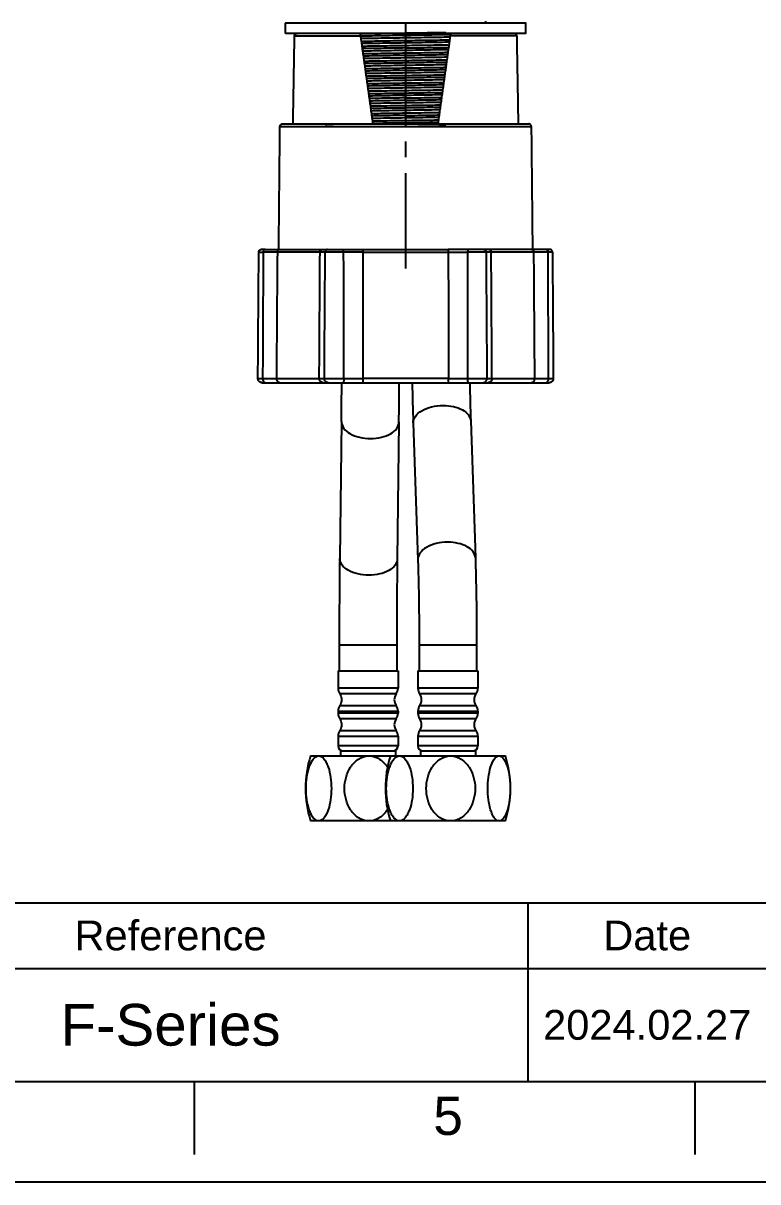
# Model space of a CAD drawing. Extents: x 12060 to 12901, y -16217 to -15623.
# Drawn here: x 12446.1 to 12593, y -16217.3 to -15985.6 of the extents above; entities that cross this region are included whole.
import ezdxf

# ---------------------------------------------------------------- set-up
doc = ezdxf.new("R2010")
doc.units = 0
doc.header["$MEASUREMENT"] = 0
doc.linetypes.add('CENTER2', pattern=[28.575, 19.05, -3.175, 3.175, -3.175])
doc.layers.get('0').update_dxf_attribs({"linetype": 'CONTINUOUS'})
for name, color, linetype in [('CENTER', 1, 'CENTER2'), ('FORM', 7, 'CONTINUOUS'), ('TEXT', 2, 'CONTINUOUS')]:
    doc.layers.add(name, color=color, linetype=linetype)
doc.styles.get("Standard").update_dxf_attribs({"font": 'arial.ttf'})

msp = doc.modelspace()

# ---------------------------------------------------------------- linework, layer by layer
at = {"lineweight": -3}
for p, q in [((12509.72, -16065.24), (12509.39, -16092.59)), ((12521.22, -16065.38), (12520.89, -16092.73)), ((12524.08, -16065.5), (12525.01, -16092.85)), ((12535.58, -16065.11), (12536.51, -16092.46)), ((12509.3, -16109.86), (12520.8, -16109.86)), ((12509.3, -16109.86), (12509.3, -16115.1)), ((12520.8, -16109.86), (12520.8, -16115.1)), ((12525.27, -16109.86), (12536.77, -16109.86)), ((12525.27, -16109.86), (12525.27, -16115.1)), ((12536.77, -16109.86), (12536.77, -16115.1)), ((12509.05, -16115.1), (12521.05, -16115.1)), ((12509.05, -16115.1), (12509.05, -16118.54)), ((12521.05, -16115.1), (12521.05, -16118.54)), ((12525.02, -16115.1), (12537.02, -16115.1)), ((12525.02, -16115.1), (12525.02, -16118.54)), ((12537.02, -16115.1), (12537.02, -16118.54)), ((12521.05, -16118.54), (12509.05, -16118.54)), ((12520.67, -16119.71), (12509.42, -16119.71)), ((12537.02, -16118.54), (12525.02, -16118.54)), ((12536.65, -16119.71), (12525.4, -16119.71)), ((12509.42, -16122), (12520.67, -16122)), ((12525.4, -16122), (12536.65, -16122)), ((12509.05, -16123.16), (12521.05, -16123.16)), ((12509.05, -16123.16), (12509.05, -16123.54)), ((12521.05, -16123.54), (12509.05, -16123.54)), ((12520.67, -16124.71), (12509.42, -16124.71)), ((12521.05, -16123.16), (12521.05, -16123.54)), ((12525.02, -16123.16), (12537.02, -16123.16)), ((12525.02, -16123.16), (12525.02, -16123.54)), ((12537.02, -16123.54), (12525.02, -16123.54)), ((12536.65, -16124.71), (12525.4, -16124.71)), ((12537.02, -16123.16), (12537.02, -16123.54)), ((12509.42, -16127), (12520.67, -16127)), ((12525.4, -16127), (12536.65, -16127)), ((12509.05, -16128.16), (12521.05, -16128.16)), ((12509.05, -16128.16), (12509.05, -16130.1)), ((12521.05, -16128.16), (12521.05, -16130.1)), ((12525.02, -16128.16), (12537.02, -16128.16)), ((12525.02, -16128.16), (12525.02, -16130.1)), ((12537.02, -16128.16), (12537.02, -16130.1)), ((12521.05, -16130.1), (12509.05, -16130.1)), ((12509.55, -16131.1), (12520.55, -16131.1)), ((12509.55, -16131.1), (12509.55, -16132.1)), ((12520.55, -16131.1), (12520.55, -16132.1)), ((12537.02, -16130.1), (12525.02, -16130.1)), ((12525.52, -16131.1), (12536.52, -16131.1)), ((12525.52, -16131.1), (12525.52, -16132.1)), ((12536.52, -16131.1), (12536.52, -16132.1)), ((12503.55, -16132.1), (12542.52, -16132.1)), ((12542.52, -16145.1), (12503.55, -16145.1))]:
    msp.add_line(p, q, dxfattribs=at)
for centre, radius, start, end in [((11241.58, -16050.35), 1268.23, 359.32714, 359.67842), ((11239.36, -16050.33), 1281.95, 359.3272, 359.681), ((12985.52, -16050.3), 461.69, 180.8884, 181.8869), ((12983.31, -16050.36), 447.97, 180.9088, 181.8873), ((13899.99, -16108.82), 1390.7, 179.33118, 180.043), ((13900.13, -16108.82), 1379.34, 179.33143, 180.04331), ((12511.05, -16118.54), 2, 180, 215.6591), ((12507.8, -16120.87), 2, 0.59, 35.6591), ((12522.3, -16120.87), 2, 144.3409, 179.41), ((12519.05, -16118.54), 2, 324.3409, 0), ((12527.02, -16118.54), 2, 180, 215.6591), ((12523.77, -16120.87), 2, 0.59, 35.6591), ((12538.27, -16120.87), 2, 144.3409, 179.41), ((12535.02, -16118.54), 2, 324.3409, 0), ((12511.05, -16123.16), 2, 144.3409, 180), ((12507.8, -16120.83), 2, 324.3409, 359.41), ((12522.3, -16120.83), 2, 180.59, 215.6591), ((12519.05, -16123.16), 2, 0, 35.6591), ((12527.02, -16123.16), 2, 144.3409, 180), ((12523.77, -16120.83), 2, 324.3409, 359.41), ((12538.27, -16120.83), 2, 180.59, 215.6591), ((12535.02, -16123.16), 2, 0, 35.6591), ((12511.05, -16123.54), 2, 180, 215.6591), ((12507.8, -16125.87), 2, 0.59, 35.6591), ((12522.3, -16125.87), 2, 144.3409, 179.41), ((12519.05, -16123.54), 2, 324.3409, 0), ((12527.02, -16123.54), 2, 180, 215.6591), ((12523.77, -16125.87), 2, 0.59, 35.6591), ((12538.27, -16125.87), 2, 144.3409, 179.41), ((12535.02, -16123.54), 2, 324.3409, 0), ((12511.05, -16128.16), 2, 144.3409, 180), ((12507.8, -16125.83), 2, 324.3409, 359.41), ((12522.3, -16125.83), 2, 180.59, 215.6591), ((12519.05, -16128.16), 2, 0, 35.6591), ((12527.02, -16128.16), 2, 144.3409, 180), ((12523.77, -16125.83), 2, 324.3409, 359.41), ((12538.27, -16125.83), 2, 180.59, 215.6591), ((12535.02, -16128.16), 2, 0, 35.6591), ((12510.05, -16130.1), 1, 180, 270), ((12520.05, -16130.1), 1, 270, 0), ((12526.02, -16130.1), 1, 180, 270), ((12536.02, -16130.1), 1, 270, 0), ((12524.17, -16138.6), 21.63, 162.5077, 197.4923), ((12540.15, -16138.6), 21.63, 162.5077, 197.4923), ((12521.9, -16138.6), 21.63, 342.5077, 17.4923)]:
    msp.add_arc(centre, radius, start, end, dxfattribs=at)
for points, weights in [([(12522.56, -15985.56), (12498.56, -15985.56), (12498.56, -15985.56)], [1, 0.707106781187, 1]), ([(12546.56, -15985.56), (12546.56, -15985.56), (12522.56, -15985.56)], [1, 0.707106781187, 1]), ([(12498.56, -15987.56), (12498.56, -15987.56), (12522.56, -15987.56)], [1, 0.707106781187, 1]), ([(12500.35, -15988.1), (12500.35, -15988.1), (12513.59, -15988.1)], [1, 0.837843470874, 1]), ([(12500.35, -15988.1), (12500.35, -15987.6), (12500.85, -15987.61)], [1, 0.707106781187, 1]), ([(12513.53, -15987.71), (12513.53, -15987.66), (12513.52, -15987.61)], [1.00018138776, 1.00009711703, 1]), ([(12513.59, -15988.11), (12513.58, -15988.05), (12513.57, -15987.99)], [1.00064820492, 1.00060940843, 1.00055310847]), ([(12516.06, -16005.7), (12514.79, -15996.64), (12513.59, -15988.1)], [0.885204992467, 0.875321584899, 0.868524332197]), ([(12522.56, -15987.56), (12546.56, -15987.56), (12546.56, -15987.56)], [1, 0.707106781187, 1]), ([(12529.07, -16005.7), (12530.34, -15996.64), (12531.54, -15988.1)], [0.885204992467, 0.875321584899, 0.868524332197]), ([(12544.78, -15988.1), (12544.78, -15988.1), (12531.54, -15988.1)], [1, 0.837843470874, 1]), ([(12531.61, -15987.61), (12531.6, -15987.66), (12531.6, -15987.71)], [1, 1.00003048769, 1.00004927092]), ([(12493.2, -16031.32), (12493.2, -16030.82), (12493.7, -16030.82)], [1, 0.707106781187, 1]), ([(12493.2, -16031.32), (12493.2, -16031.32), (12494.08, -16031.32)], [1, 0.923879532511, 1]), ([(12494.44, -16030.82), (12493.7, -16030.82), (12493.7, -16030.82)], [1, 0.923879532511, 1]), ([(12494.44, -16030.82), (12494.09, -16030.82), (12494.08, -16031.32)], [1, 0.709570736537, 1]), ([(12505.44, -16031.32), (12498.62, -16031.32), (12496.91, -16031.32)], [1, 0.945106627571, 1]), ([(12497.37, -16030.82), (12499.03, -16030.82), (12505.89, -16030.82)], [1, 0.943135436436, 1]), ([(12506.96, -16030.82), (12506.48, -16030.82), (12506.48, -16031.32)], [1, 0.709570736536, 1]), ([(12510.17, -16031.32), (12507.26, -16031.32), (12506.48, -16031.32)], [1, 0.707106781187, 1]), ([(12506.96, -16030.82), (12507.61, -16030.82), (12510.04, -16030.82)], [1, 0.707106781187, 1]), ([(12510.17, -16031.32), (12510.17, -16030.82), (12510.04, -16030.82)], [1, 0.709570736536, 1]), ([(12514.03, -16031.32), (12522.56, -16031.32), (12531.1, -16031.32)], [1, 0.945106627571, 1]), ([(12514.04, -16030.82), (12522.56, -16030.82), (12531.09, -16030.82)], [1, 0.943135436436, 1]), ([(12535.09, -16030.82), (12534.96, -16030.82), (12534.96, -16031.32)], [1, 0.709570736536, 1]), ([(12538.65, -16031.32), (12537.87, -16031.32), (12534.96, -16031.32)], [1, 0.707106781187, 1]), ([(12538.17, -16030.82), (12537.52, -16030.82), (12535.09, -16030.82)], [1, 0.707106781187, 1]), ([(12538.17, -16030.82), (12538.65, -16030.82), (12538.65, -16031.32)], [1, 0.709570736537, 1]), ([(12547.76, -16030.82), (12546.1, -16030.82), (12539.24, -16030.82)], [1, 0.943135436436, 1]), ([(12548.22, -16031.32), (12546.51, -16031.32), (12539.69, -16031.32)], [1, 0.945106627571, 1]), ([(12550.69, -16030.82), (12551.04, -16030.82), (12551.05, -16031.32)], [1, 0.709570736536, 1]), ([(12551.43, -16030.82), (12551.43, -16030.82), (12550.69, -16030.82)], [1, 0.923879532511, 1]), ([(12551.93, -16031.32), (12551.93, -16031.32), (12551.05, -16031.32)], [0.853553390593, 0.853553390593, 1]), ([(12493.02, -16056.6), (12493.02, -16056.6), (12493.96, -16056.6)], [1, 0.923879532511, 1]), ([(12493.87, -16057.46), (12493.02, -16057.45), (12493.02, -16056.6)], [1, 0.707106781187, 1]), ([(12493.87, -16057.46), (12493.87, -16057.46), (12494.56, -16057.46)], [1, 0.923879532511, 1]), ([(12496.72, -16056.61), (12498.45, -16056.61), (12505.29, -16056.61)], [1, 0.945515141595, 1]), ([(12497.51, -16057.46), (12499.15, -16057.46), (12506.05, -16057.46)], [1, 0.942180502973, 1]), ([(12506.31, -16056.6), (12507.13, -16056.6), (12510.22, -16056.6)], [1, 0.707106781187, 1]), ([(12507.13, -16057.46), (12507.73, -16057.46), (12510, -16057.46)], [1, 0.707106781187, 1]), ([(12531.14, -16056.6), (12522.56, -16056.6), (12513.99, -16056.6)], [1, 0.945515077098, 1]), ([(12514.03, -16057.46), (12522.56, -16057.46), (12531.1, -16057.46)], [1, 0.942180502973, 1]), ([(12534.91, -16056.6), (12534.91, -16057.45), (12535.13, -16057.46)], [1, 0.707106781187, 1]), ([(12534.91, -16056.6), (12538, -16056.6), (12538.82, -16056.6)], [1, 0.707106781187, 1]), ([(12535.13, -16057.46), (12537.4, -16057.46), (12538, -16057.46)], [1, 0.707106781187, 1]), ([(12538, -16057.46), (12538.83, -16057.45), (12538.82, -16056.6)], [1, 0.707106781187, 1]), ([(12539.08, -16057.46), (12545.98, -16057.46), (12547.62, -16057.46)], [1, 0.942180502973, 1]), ([(12539.84, -16056.61), (12546.68, -16056.61), (12548.41, -16056.61)], [1, 0.945515141595, 1]), ([(12550.57, -16057.46), (12551.26, -16057.46), (12551.26, -16057.46)], [1, 0.923879532511, 1]), ([(12551.17, -16056.6), (12552.11, -16056.6), (12552.11, -16056.6)], [1, 0.853553390593, 0.853553390593])]:
    msp.add_rational_spline(points, weights, degree=2, dxfattribs=at)
for points, degree in [([(12498.56, -15987.56), (12498.56, -15986.56), (12498.56, -15985.56)], 2), ([(12522.56, -15985.56), (12522.56, -15986.56), (12522.56, -15987.56)], 2), ([(12538.56, -15985.13), (12538.56, -15985.39), (12538.56, -15985.64)], 2), ([(12546.56, -15985.56), (12546.56, -15986.56), (12546.56, -15987.56)], 2), ([(12500.05, -16005.7), (12500.2, -15996.9), (12500.35, -15988.1)], 2), ([(12537.86, -15987.55), (12537.81, -15987.58), (12537.76, -15987.61), (12537.71, -15987.64)], 3), ([(12544.78, -15988.1), (12544.93, -15996.9), (12545.08, -16005.7)], 2), ([(12544.78, -15988.1), (12544.93, -15996.9), (12545.08, -16005.7)], 2), ([(12522.56, -15988.5), (12522.56, -15988.76), (12522.56, -15989.02)], 2), ([(12522.56, -15990), (12522.56, -15990.26), (12522.56, -15990.52)], 2), ([(12522.56, -15992.02), (12522.56, -15991.76), (12522.56, -15991.5)], 2), ([(12522.56, -15993), (12522.56, -15993.26), (12522.56, -15993.52)], 2), ([(12522.56, -15994.5), (12522.56, -15994.76), (12522.56, -15995.02)], 2), ([(12522.56, -15996.52), (12522.56, -15996.26), (12522.56, -15996)], 2), ([(12522.56, -15998.02), (12522.56, -15997.76), (12522.56, -15997.5)], 2), ([(12522.56, -15999.52), (12522.56, -15999.26), (12522.56, -15999)], 2), ([(12522.56, -16001.02), (12522.56, -16000.76), (12522.56, -16000.5)], 2), ([(12522.56, -16002.52), (12522.56, -16002.26), (12522.56, -16002)], 2), ([(12522.56, -16003.5), (12522.56, -16003.76), (12522.56, -16004.02)], 2), ([(12497.19, -16030.82), (12497.31, -16018.51), (12497.43, -16006.2)], 2), ([(12522.56, -16005), (12522.56, -16005.26), (12522.56, -16005.52)], 2), ([(12537.71, -16005.63), (12537.75, -16005.65), (12537.78, -16005.67), (12537.82, -16005.7)], 3), ([(12547.69, -16006.2), (12547.82, -16018.51), (12547.94, -16030.82)], 2), ([(12493.02, -16056.6), (12493.11, -16043.96), (12493.2, -16031.32)], 2), ([(12494.08, -16031.32), (12494.02, -16043.96), (12493.96, -16056.6)], 2), ([(12496.91, -16031.32), (12495.49, -16031.32), (12494.08, -16031.32)], 2), ([(12494.44, -16030.82), (12495.9, -16030.82), (12497.37, -16030.82)], 2), ([(12496.91, -16031.32), (12496.84, -16039.75), (12496.78, -16048.18), (12496.72, -16056.6)], 3), ([(12505.29, -16056.6), (12505.34, -16048.18), (12505.39, -16039.75), (12505.44, -16031.32)], 3), ([(12506.48, -16031.32), (12505.96, -16031.32), (12505.44, -16031.32)], 2), ([(12505.89, -16030.82), (12506.43, -16030.82), (12506.96, -16030.82)], 2), ([(12506.31, -16056.6), (12506.39, -16043.96), (12506.48, -16031.32)], 2), ([(12510.04, -16030.82), (12512.04, -16030.82), (12514.04, -16030.82)], 2), ([(12514.03, -16031.32), (12512.1, -16031.32), (12510.17, -16031.32)], 2), ([(12510.22, -16056.6), (12510.19, -16043.96), (12510.17, -16031.32)], 2), ([(12514.03, -16031.32), (12514.02, -16039.75), (12514, -16048.18), (12513.99, -16056.6)], 3), ([(12535.09, -16030.82), (12533.09, -16030.82), (12531.09, -16030.82)], 2), ([(12531.1, -16031.32), (12533.03, -16031.32), (12534.96, -16031.32)], 2), ([(12531.1, -16031.32), (12531.11, -16039.75), (12531.13, -16048.18), (12531.14, -16056.6)], 3), ([(12534.96, -16031.32), (12534.94, -16043.96), (12534.91, -16056.6)], 2), ([(12539.24, -16030.82), (12538.7, -16030.82), (12538.17, -16030.82)], 2), ([(12538.65, -16031.32), (12538.74, -16043.96), (12538.82, -16056.6)], 2), ([(12539.69, -16031.32), (12539.17, -16031.32), (12538.65, -16031.32)], 2), ([(12539.84, -16056.6), (12539.79, -16048.18), (12539.74, -16039.75), (12539.69, -16031.32)], 3), ([(12550.69, -16030.82), (12549.23, -16030.82), (12547.76, -16030.82)], 2), ([(12548.41, -16056.6), (12548.35, -16048.18), (12548.29, -16039.75), (12548.22, -16031.32)], 3), ([(12551.05, -16031.32), (12549.64, -16031.32), (12548.22, -16031.32)], 2), ([(12551.17, -16056.6), (12551.11, -16043.96), (12551.05, -16031.32)], 2), ([(12551.93, -16031.32), (12552.02, -16043.96), (12552.11, -16056.6)], 2), ([(12493.96, -16056.6), (12495.34, -16056.6), (12496.72, -16056.6)], 2), ([(12494.56, -16057.46), (12496.03, -16057.46), (12497.51, -16057.46)], 2), ([(12505.29, -16056.6), (12505.8, -16056.6), (12506.31, -16056.6)], 2), ([(12506.05, -16057.46), (12506.59, -16057.46), (12507.13, -16057.46)], 2), ([(12510, -16057.46), (12512.01, -16057.46), (12514.03, -16057.46)], 2), ([(12510.22, -16056.6), (12512.11, -16056.6), (12513.99, -16056.6)], 2), ([(12531.1, -16057.46), (12533.12, -16057.46), (12535.13, -16057.46)], 2), ([(12531.14, -16056.6), (12533.02, -16056.6), (12534.91, -16056.6)], 2), ([(12538, -16057.46), (12538.54, -16057.46), (12539.08, -16057.46)], 2), ([(12538.82, -16056.6), (12539.33, -16056.6), (12539.84, -16056.6)], 2), ([(12547.62, -16057.46), (12549.1, -16057.46), (12550.57, -16057.46)], 2), ([(12548.41, -16056.6), (12549.79, -16056.6), (12551.17, -16056.6)], 2)]:
    msp.add_open_spline(points, degree=degree, dxfattribs=at)
for points, knots in [([(12513.58, -15988.02), (12513.57, -15987.96), (12513.56, -15987.9), (12513.55, -15987.85), (12513.55, -15987.8), (12513.54, -15987.75), (12513.53, -15987.71)], [-0.7648052, -0.7648052, -0.7648052, -0.7648052, -0.5695643, -0.5695643, -0.5695643, -0.3619061, -0.3619061, -0.3619061, -0.3619061]), ([(12513.58, -15987.66), (12514.14, -15987.65), (12515.42, -15987.63), (12516.81, -15987.61), (12517.57, -15987.59)], [40.786311, 40.786311, 40.786311, 40.786311, 42.858089, 45.285857, 45.285857, 45.285857, 45.285857]), ([(12531.62, -15987.86), (12531.12, -15987.87), (12529.9, -15987.89), (12527.85, -15987.93), (12525.46, -15987.96), (12522.99, -15988), (12520.52, -15988.04), (12518.1, -15988.08), (12515.81, -15988.12), (12514.36, -15988.15), (12513.67, -15988.16), (12513.63, -15988.16)], [279.187192, 279.187192, 279.187192, 279.187192, 281.08882, 283.554511, 286.020202, 288.485894, 290.951585, 293.417277, 295.882968, 298.348659, 298.475952, 298.475952, 298.475952, 298.475952]), ([(12522.62, -15987.52), (12523.43, -15987.5), (12525.09, -15987.48), (12527.53, -15987.44), (12529.35, -15987.41), (12530.33, -15987.4), (12530.58, -15987.39)], [0.054747, 0.054747, 0.054747, 0.054747, 2.521065, 5.04213, 7.563196, 8.43931, 8.43931, 8.43931, 8.43931]), ([(12531.54, -15988.1), (12531.55, -15988.06), (12531.55, -15988.01), (12531.56, -15987.96), (12531.57, -15987.91), (12531.57, -15987.87), (12531.58, -15987.82), (12531.59, -15987.78), (12531.59, -15987.74), (12531.6, -15987.71)], [0, 0, 0, 0, 0.1432172, 0.1432172, 0.1432172, 0.311237, 0.311237, 0.311237, 0.4904467, 0.4904467, 0.4904467, 0.4904467]), ([(12522.56, -15988.5), (12521.73, -15988.52), (12520.06, -15988.54), (12517.63, -15988.58), (12515.47, -15988.61), (12514.21, -15988.63), (12513.68, -15988.64)], [0, 0, 0, 0, 2.521062, 5.042125, 7.563187, 9.516996, 9.516996, 9.516996, 9.516996]), ([(12513.74, -15989.16), (12514.24, -15989.15), (12515.47, -15989.13), (12517.61, -15989.09), (12520.07, -15989.05), (12521.74, -15989.03), (12522.56, -15989.02)], [-9.388002, -9.388002, -9.388002, -9.388002, -7.563198, -5.042132, -2.521066, 0, 0, 0, 0]), ([(12531.39, -15989.36), (12530.75, -15989.37), (12529.37, -15989.4), (12527.11, -15989.44), (12524.7, -15989.48), (12522.27, -15989.51), (12519.8, -15989.55), (12517.41, -15989.59), (12515.42, -15989.63), (12514.27, -15989.65), (12513.84, -15989.66)], [12.431138, 12.431138, 12.431138, 12.431138, 14.794148, 17.25984, 19.725531, 22.191223, 24.656914, 27.122606, 29.588297, 31.1906, 31.1906, 31.1906, 31.1906]), ([(12513.88, -15990.14), (12514.33, -15990.13), (12515.52, -15990.11), (12517.59, -15990.08), (12520.05, -15990.04), (12521.73, -15990.02), (12522.56, -15990)], [41.191287, 41.191287, 41.191287, 41.191287, 42.858123, 45.379189, 47.900255, 50.421321, 50.421321, 50.421321, 50.421321]), ([(12522.56, -15990.52), (12521.74, -15990.53), (12520.07, -15990.55), (12517.6, -15990.59), (12515.55, -15990.63), (12514.38, -15990.65), (12513.95, -15990.65)], [-50.421313, -50.421313, -50.421313, -50.421313, -47.900248, -45.379182, -42.858116, -41.301723, -41.301723, -41.301723, -41.301723]), ([(12531.55, -15988.36), (12530.99, -15988.37), (12529.71, -15988.39), (12527.53, -15988.43), (12525.07, -15988.47), (12523.4, -15988.49), (12522.56, -15988.5)], [40.832697, 40.832697, 40.832697, 40.832697, 42.858062, 45.379124, 47.900187, 50.421249, 50.421249, 50.421249, 50.421249]), ([(12522.56, -15989.02), (12523.42, -15989), (12525.14, -15988.98), (12527.66, -15988.94), (12529.76, -15988.91), (12530.97, -15988.89), (12531.43, -15988.88)], [-23.109228, -23.109228, -23.109228, -23.109228, -20.541536, -17.973844, -15.406152, -13.72159, -13.72159, -13.72159, -13.72159]), ([(12522.56, -15990), (12523.42, -15989.99), (12525.14, -15989.97), (12527.67, -15989.93), (12529.72, -15989.89), (12530.89, -15989.87), (12531.31, -15989.87)], [0, 0, 0, 0, 2.567699, 5.135399, 7.703098, 9.233625, 9.233625, 9.233625, 9.233625]), ([(12522.56, -15990.52), (12523.4, -15990.51), (12525.07, -15990.48), (12527.54, -15990.44), (12529.6, -15990.41), (12530.78, -15990.39), (12531.22, -15990.38)], [-50.421325, -50.421325, -50.421325, -50.421325, -47.900259, -45.379192, -42.858126, -41.240399, -41.240399, -41.240399, -41.240399]), ([(12531.16, -15990.87), (12531.04, -15990.87), (12530.25, -15990.88), (12528.69, -15990.91), (12526.37, -15990.95), (12523.95, -15990.99), (12521.49, -15991.03), (12519.06, -15991.07), (12516.73, -15991.1), (12515.09, -15991.13), (12514.22, -15991.15), (12514.04, -15991.15)], [108.07985, 108.07985, 108.07985, 108.07985, 108.490422, 110.956114, 113.421805, 115.887497, 118.353188, 120.818879, 123.284571, 125.750262, 126.410771, 126.410771, 126.410771, 126.410771]), ([(12514.14, -15991.64), (12514.51, -15991.63), (12515.62, -15991.61), (12517.59, -15991.58), (12520.06, -15991.54), (12521.73, -15991.52), (12522.56, -15991.5)], [-8.904999, -8.904999, -8.904999, -8.904999, -7.563197, -5.042131, -2.521066, 0, 0, 0, 0]), ([(12522.56, -15992.02), (12521.73, -15992.03), (12520.07, -15992.05), (12517.6, -15992.09), (12515.63, -15992.12), (12514.53, -15992.14), (12514.16, -15992.15)], [-50.421249, -50.421249, -50.421249, -50.421249, -47.900186, -45.379124, -42.858062, -41.534026, -41.534026, -41.534026, -41.534026]), ([(12530.98, -15992.37), (12530.78, -15992.37), (12529.88, -15992.39), (12528.19, -15992.42), (12525.85, -15992.46), (12523.42, -15992.5), (12520.97, -15992.54), (12518.55, -15992.57), (12516.28, -15992.61), (12514.89, -15992.64), (12514.24, -15992.65)], [203.931063, 203.931063, 203.931063, 203.931063, 204.652388, 207.118079, 209.58377, 212.049462, 214.515153, 216.980845, 219.446536, 221.777599, 221.777599, 221.777599, 221.777599]), ([(12522.56, -15991.5), (12523.39, -15991.49), (12525.06, -15991.47), (12527.53, -15991.43), (12529.56, -15991.4), (12530.72, -15991.38), (12531.14, -15991.37)], [0, 0, 0, 0, 2.521066, 5.042132, 7.563199, 9.065606, 9.065606, 9.065606, 9.065606]), ([(12531.06, -15991.88), (12530.66, -15991.89), (12529.53, -15991.91), (12527.52, -15991.94), (12525.07, -15991.98), (12523.4, -15992), (12522.56, -15992.02)], [-9.021131, -9.021131, -9.021131, -9.021131, -7.563192, -5.042128, -2.521064, 0, 0, 0, 0]), ([(12522.56, -15993), (12523.39, -15992.99), (12525.06, -15992.97), (12527.5, -15992.93), (12529.46, -15992.9), (12530.55, -15992.88), (12530.9, -15992.87)], [-50.421291, -50.421291, -50.421291, -50.421291, -47.900226, -45.379162, -42.858097, -41.58991, -41.58991, -41.58991, -41.58991]), ([(12514.34, -15993.13), (12514.65, -15993.13), (12515.69, -15993.11), (12517.59, -15993.08), (12520.06, -15993.04), (12521.73, -15993.02), (12522.56, -15993)], [-8.66715, -8.66715, -8.66715, -8.66715, -7.563191, -5.042128, -2.521064, 0, 0, 0, 0]), ([(12522.56, -15993.52), (12521.73, -15993.53), (12520.06, -15993.55), (12517.6, -15993.59), (12515.73, -15993.62), (12514.69, -15993.64), (12514.39, -15993.65)], [0, 0, 0, 0, 2.521063, 5.042127, 7.56319, 8.623307, 8.623307, 8.623307, 8.623307]), ([(12530.75, -15993.87), (12530.44, -15993.88), (12529.42, -15993.9), (12527.57, -15993.93), (12525.17, -15993.97), (12522.7, -15994.01), (12520.25, -15994.05), (12517.86, -15994.09), (12515.92, -15994.12), (12514.82, -15994.14), (12514.44, -15994.15)], [299.71511, 299.71511, 299.71511, 299.71511, 300.814353, 303.280044, 305.745736, 308.211427, 310.677118, 313.14281, 315.608501, 316.935044, 316.935044, 316.935044, 316.935044]), ([(12514.54, -15994.63), (12514.8, -15994.62), (12515.78, -15994.61), (12517.6, -15994.58), (12520.06, -15994.54), (12521.73, -15994.52), (12522.56, -15994.5)], [41.96899, 41.96899, 41.96899, 41.96899, 42.858119, 45.379185, 47.900251, 50.421317, 50.421317, 50.421317, 50.421317]), ([(12522.56, -15995.02), (12521.73, -15995.03), (12520.07, -15995.05), (12517.62, -15995.09), (12515.81, -15995.12), (12514.84, -15995.14), (12514.6, -15995.14)], [0, 0, 0, 0, 2.521066, 5.042132, 7.563198, 8.405281, 8.405281, 8.405281, 8.405281]), ([(12530.83, -15993.39), (12530.49, -15993.39), (12529.43, -15993.41), (12527.51, -15993.44), (12525.07, -15993.48), (12523.4, -15993.5), (12522.56, -15993.52)], [41.661275, 41.661275, 41.661275, 41.661275, 42.858055, 45.379117, 47.900179, 50.421241, 50.421241, 50.421241, 50.421241]), ([(12522.56, -15994.5), (12523.39, -15994.49), (12525.06, -15994.47), (12527.49, -15994.43), (12529.36, -15994.4), (12530.38, -15994.38), (12530.67, -15994.38)], [0, 0, 0, 0, 2.521065, 5.042129, 7.563194, 8.577222, 8.577222, 8.577222, 8.577222]), ([(12530.59, -15994.89), (12530.39, -15994.9), (12529.44, -15994.91), (12527.65, -15994.94), (12525.13, -15994.98), (12523.42, -15995), (12522.56, -15995.02)], [35.290831, 35.290831, 35.290831, 35.290831, 35.990552, 38.561306, 41.13206, 43.702814, 43.702814, 43.702814, 43.702814]), ([(12530.52, -15995.38), (12530.07, -15995.39), (12528.89, -15995.41), (12526.87, -15995.44), (12524.46, -15995.48), (12522.01, -15995.52), (12519.57, -15995.56), (12517.2, -15995.6), (12515.59, -15995.62), (12514.77, -15995.64), (12514.65, -15995.64)], [32.945995, 32.945995, 32.945995, 32.945995, 34.51968, 36.985371, 39.451063, 41.916754, 44.382445, 46.848137, 49.313828, 49.725766, 49.725766, 49.725766, 49.725766]), ([(12514.75, -15996.13), (12514.94, -15996.12), (12515.86, -15996.11), (12517.6, -15996.08), (12520.06, -15996.04), (12521.73, -15996.02), (12522.56, -15996)], [42.192537, 42.192537, 42.192537, 42.192537, 42.858078, 45.379141, 47.900204, 50.421268, 50.421268, 50.421268, 50.421268]), ([(12522.56, -15996.52), (12521.74, -15996.53), (12520.08, -15996.55), (12517.65, -15996.59), (12515.89, -15996.62), (12514.98, -15996.64), (12514.8, -15996.64)], [-50.421276, -50.421276, -50.421276, -50.421276, -47.900212, -45.379148, -42.858084, -42.241748, -42.241748, -42.241748, -42.241748]), ([(12530.34, -15996.88), (12529.75, -15996.89), (12528.4, -15996.92), (12526.18, -15996.95), (12523.74, -15996.99), (12521.3, -15997.03), (12518.86, -15997.07), (12516.71, -15997.1), (12515.43, -15997.13), (12514.91, -15997.14)], [128.624577, 128.624577, 128.624577, 128.624577, 130.681645, 133.147336, 135.613028, 138.078719, 140.544411, 143.010102, 144.858434, 144.858434, 144.858434, 144.858434]), ([(12514.95, -15997.62), (12515.08, -15997.62), (12515.94, -15997.61), (12517.63, -15997.58), (12520.06, -15997.54), (12521.73, -15997.52), (12522.56, -15997.5)], [-8.000875, -8.000875, -8.000875, -8.000875, -7.563187, -5.042125, -2.521062, 0, 0, 0, 0]), ([(12522.56, -15996), (12523.42, -15995.99), (12525.14, -15995.97), (12527.66, -15995.93), (12529.39, -15995.9), (12530.29, -15995.88), (12530.45, -15995.88)], [0, 0, 0, 0, 2.570747, 5.141495, 7.712242, 8.246918, 8.246918, 8.246918, 8.246918]), ([(12530.42, -15996.39), (12530.22, -15996.4), (12529.29, -15996.41), (12527.53, -15996.44), (12525.07, -15996.48), (12523.4, -15996.5), (12522.56, -15996.52)], [42.174468, 42.174468, 42.174468, 42.174468, 42.8581, 45.379164, 47.900229, 50.421294, 50.421294, 50.421294, 50.421294]), ([(12522.56, -15997.5), (12523.4, -15997.49), (12525.07, -15997.47), (12527.53, -15997.43), (12529.24, -15997.4), (12530.12, -15997.39), (12530.26, -15997.38)], [0, 0, 0, 0, 2.521062, 5.042124, 7.563186, 8.058164, 8.058164, 8.058164, 8.058164]), ([(12522.56, -15998.02), (12521.74, -15998.03), (12520.07, -15998.05), (12517.61, -15998.09), (12515.94, -15998.12), (12515.1, -15998.13), (12515, -15998.13)], [-50.421313, -50.421313, -50.421313, -50.421313, -47.900247, -45.379181, -42.858116, -42.520822, -42.520822, -42.520822, -42.520822]), ([(12530.1, -15998.39), (12529.44, -15998.4), (12528.01, -15998.42), (12525.67, -15998.46), (12523.21, -15998.5), (12520.73, -15998.54), (12518.31, -15998.58), (12516.46, -15998.61), (12515.42, -15998.63), (12515.11, -15998.63)], [224.514087, 224.514087, 224.514087, 224.514087, 226.84361, 229.309302, 231.774993, 234.240685, 236.706376, 239.172067, 240.260093, 240.260093, 240.260093, 240.260093]), ([(12515.15, -15999.12), (12515.2, -15999.12), (12515.98, -15999.1), (12517.59, -15999.08), (12520.05, -15999.04), (12521.73, -15999.02), (12522.56, -15999)], [-7.726758, -7.726758, -7.726758, -7.726758, -7.563197, -5.042131, -2.521066, 0, 0, 0, 0]), ([(12515.21, -15999.63), (12515.29, -15999.63), (12516.1, -15999.62), (12517.71, -15999.59), (12520.13, -15999.55), (12521.76, -15999.53), (12522.56, -15999.52)], [-7.571785, -7.571785, -7.571785, -7.571785, -7.309426, -4.872951, -2.436475, 0, 0, 0, 0]), ([(12529.88, -15999.89), (12529.77, -15999.89), (12528.93, -15999.91), (12527.3, -15999.93), (12524.9, -15999.97), (12522.45, -16000.01), (12520, -16000.05), (12517.61, -16000.09), (12516.08, -16000.12), (12515.34, -16000.13), (12515.31, -16000.13)], [320.15433, 320.15433, 320.15433, 320.15433, 320.539884, 323.005576, 325.471267, 327.936958, 330.40265, 332.868341, 335.334033, 335.426841, 335.426841, 335.426841, 335.426841]), ([(12530.18, -15997.9), (12530.07, -15997.9), (12529.22, -15997.92), (12527.54, -15997.94), (12525.07, -15997.98), (12523.4, -15998), (12522.56, -15998.02)], [-7.956425, -7.956425, -7.956425, -7.956425, -7.563193, -5.042129, -2.521064, 0, 0, 0, 0]), ([(12522.56, -15999), (12523.39, -15998.99), (12525.06, -15998.97), (12527.53, -15998.93), (12529.16, -15998.9), (12529.96, -15998.89), (12530.03, -15998.89)], [-50.421277, -50.421277, -50.421277, -50.421277, -47.900213, -45.379149, -42.858085, -42.643323, -42.643323, -42.643323, -42.643323]), ([(12522.56, -15999.52), (12523.4, -15999.5), (12525.07, -15999.48), (12527.54, -15999.44), (12529.14, -15999.42), (12529.92, -15999.4), (12529.95, -15999.4)], [-50.421322, -50.421322, -50.421322, -50.421322, -47.900256, -45.37919, -42.858124, -42.731231, -42.731231, -42.731231, -42.731231]), ([(12522.56, -16000.5), (12521.76, -16000.52), (12520.15, -16000.54), (12517.76, -16000.58), (12516.18, -16000.6), (12515.41, -16000.61), (12515.35, -16000.62)], [-36.547135, -36.547135, -36.547135, -36.547135, -34.110659, -31.674183, -29.237708, -29.060691, -29.060691, -29.060691, -29.060691]), ([(12522.56, -16001.02), (12521.73, -16001.03), (12520.06, -16001.05), (12517.64, -16001.09), (12516.13, -16001.12), (12515.42, -16001.13)], [-50.421246, -50.421246, -50.421246, -50.421246, -47.900184, -45.379122, -42.994939, -42.994939, -42.994939, -42.994939]), ([(12529.69, -16001.39), (12529.45, -16001.4), (12528.48, -16001.41), (12526.66, -16001.45), (12524.24, -16001.48), (12521.76, -16001.52), (12519.33, -16001.56), (12517.24, -16001.6), (12516, -16001.62), (12515.51, -16001.63)], [53.425963, 53.425963, 53.425963, 53.425963, 54.245211, 56.710903, 59.176594, 61.642285, 64.107977, 66.573668, 68.207401, 68.207401, 68.207401, 68.207401]), ([(12515.61, -16002.11), (12516.26, -16002.1), (12517.71, -16002.08), (12520.06, -16002.04), (12521.73, -16002.02), (12522.56, -16002)], [-7.204804, -7.204804, -7.204804, -7.204804, -5.042128, -2.521064, 0, 0, 0, 0]), ([(12522.56, -16000.5), (12523.39, -16000.49), (12525.06, -16000.47), (12527.52, -16000.43), (12529.08, -16000.4), (12529.81, -16000.39)], [0, 0, 0, 0, 2.521066, 5.042132, 7.530118, 7.530118, 7.530118, 7.530118]), ([(12529.77, -16000.91), (12529.05, -16000.92), (12527.5, -16000.94), (12525.07, -16000.98), (12523.4, -16001), (12522.56, -16001.02)], [42.900266, 42.900266, 42.900266, 42.900266, 45.379144, 47.900207, 50.421271, 50.421271, 50.421271, 50.421271]), ([(12522.56, -16002), (12523.39, -16001.99), (12525.06, -16001.97), (12527.43, -16001.93), (12528.93, -16001.91), (12529.62, -16001.89)], [0, 0, 0, 0, 2.521064, 5.042129, 7.351945, 7.351945, 7.351945, 7.351945]), ([(12522.56, -16002.52), (12521.73, -16002.53), (12520.06, -16002.55), (12517.72, -16002.59), (12516.27, -16002.61), (12515.63, -16002.62)], [0, 0, 0, 0, 2.521064, 5.042128, 7.204262, 7.204262, 7.204262, 7.204262]), ([(12529.46, -16002.9), (12529.09, -16002.9), (12527.97, -16002.92), (12526.01, -16002.96), (12523.59, -16002.99), (12521.1, -16003.03), (12518.67, -16003.07), (12516.89, -16003.1), (12515.93, -16003.12), (12515.72, -16003.12)], [149.139185, 149.139185, 149.139185, 149.139185, 150.407176, 152.872868, 155.338559, 157.804251, 160.269942, 162.735633, 163.471905, 163.471905, 163.471905, 163.471905]), ([(12515.82, -16003.61), (12516.4, -16003.6), (12517.78, -16003.58), (12520.06, -16003.54), (12521.73, -16003.52), (12522.56, -16003.5)], [-6.999399, -6.999399, -6.999399, -6.999399, -5.042132, -2.521066, 0, 0, 0, 0]), ([(12522.56, -16004.02), (12521.73, -16004.03), (12520.07, -16004.05), (12517.8, -16004.09), (12516.42, -16004.11), (12515.84, -16004.12)], [-50.421327, -50.421327, -50.421327, -50.421327, -47.90026, -45.379194, -43.43449, -43.43449, -43.43449, -43.43449]), ([(12529.28, -16004.4), (12528.8, -16004.41), (12527.54, -16004.43), (12525.43, -16004.47), (12522.98, -16004.5), (12520.52, -16004.54), (12518.14, -16004.58), (12516.63, -16004.61), (12515.92, -16004.62)], [244.936825, 244.936825, 244.936825, 244.936825, 246.569142, 249.034833, 251.500524, 253.966216, 256.431907, 258.838928, 258.838928, 258.838928, 258.838928]), ([(12529.54, -16002.41), (12528.88, -16002.42), (12527.42, -16002.44), (12525.07, -16002.48), (12523.4, -16002.5), (12522.56, -16002.52)], [43.148723, 43.148723, 43.148723, 43.148723, 45.379122, 47.900185, 50.421247, 50.421247, 50.421247, 50.421247]), ([(12522.56, -16003.5), (12523.39, -16003.49), (12525.06, -16003.47), (12527.37, -16003.43), (12528.81, -16003.41), (12529.44, -16003.4)], [0, 0, 0, 0, 2.521065, 5.04213, 7.168376, 7.168376, 7.168376, 7.168376]), ([(12522.56, -16004.02), (12523.4, -16004), (12525.07, -16003.98), (12527.35, -16003.95), (12528.73, -16003.92), (12529.32, -16003.91)], [0, 0, 0, 0, 2.521066, 5.042131, 7.007873, 7.007873, 7.007873, 7.007873]), ([(12509.15, -16005.75), (12508.7, -16005.77), (12507.92, -16005.79), (12507.08, -16005.83), (12506.65, -16005.86), (12506.56, -16005.88), (12506.56, -16005.89)], [0, 0, 0, 0, 2.460594, 4.921189, 7.381783, 9.244555, 9.244555, 9.244555, 9.244555]), ([(12516.02, -16005.1), (12516.54, -16005.1), (12517.86, -16005.07), (12520.06, -16005.04), (12521.73, -16005.02), (12522.56, -16005)], [-6.781556, -6.781556, -6.781556, -6.781556, -5.042128, -2.521064, 0, 0, 0, 0]), ([(12522.56, -16005.52), (12521.81, -16005.53), (12520.29, -16005.55), (12518.1, -16005.58), (12516.71, -16005.61), (12516.06, -16005.62)], [0, 0, 0, 0, 2.279366, 4.558733, 6.717956, 6.717956, 6.717956, 6.717956]), ([(12522.56, -16005), (12523.4, -16004.99), (12525.06, -16004.97), (12527.3, -16004.93), (12528.63, -16004.91), (12529.18, -16004.9)], [-50.421313, -50.421313, -50.421313, -50.421313, -47.900247, -45.379182, -43.565605, -43.565605, -43.565605, -43.565605]), ([(12529.11, -16005.42), (12528.59, -16005.43), (12527.27, -16005.45), (12525.07, -16005.48), (12523.4, -16005.51), (12522.56, -16005.52)], [43.657185, 43.657185, 43.657185, 43.657185, 45.379185, 47.900251, 50.421317, 50.421317, 50.421317, 50.421317]), ([(12530.59, -16005.88), (12530.33, -16005.87), (12529.34, -16005.86), (12527.51, -16005.83), (12525.07, -16005.79), (12523.4, -16005.77), (12522.56, -16005.75)], [41.946713, 41.946713, 41.946713, 41.946713, 42.858065, 45.379127, 47.90019, 50.421252, 50.421252, 50.421252, 50.421252]), ([(12497.36, -16030.82), (12497.33, -16030.82), (12497.29, -16030.83), (12497.25, -16030.84), (12497.2, -16030.85), (12497.15, -16030.88), (12497.11, -16030.91), (12497.07, -16030.94), (12497.03, -16030.98), (12497, -16031.02), (12496.97, -16031.06), (12496.95, -16031.11), (12496.93, -16031.16), (12496.91, -16031.21), (12496.91, -16031.27), (12496.91, -16031.32)], [-0.8012683, -0.8012683, -0.8012683, -0.8012683, -0.6722082, -0.6722082, -0.6722082, -0.4973625, -0.4973625, -0.4973625, -0.3295684, -0.3295684, -0.3295684, -0.1648828, -0.1648828, -0.1648828, 0, 0, 0, 0]), ([(12505.44, -16031.32), (12505.44, -16031.27), (12505.45, -16031.21), (12505.47, -16031.16), (12505.48, -16031.11), (12505.51, -16031.06), (12505.54, -16031.02), (12505.57, -16030.98), (12505.6, -16030.94), (12505.64, -16030.91), (12505.68, -16030.88), (12505.73, -16030.85), (12505.78, -16030.84), (12505.81, -16030.83), (12505.85, -16030.82), (12505.88, -16030.82)], [-0.8072468, -0.8072468, -0.8072468, -0.8072468, -0.6423641, -0.6423641, -0.6423641, -0.4776785, -0.4776785, -0.4776785, -0.3098843, -0.3098843, -0.3098843, -0.1350386, -0.1350386, -0.1350386, -0.0059786, -0.0059786, -0.0059786, -0.0059786]), ([(12514.03, -16030.91), (12514.03, -16030.94), (12514.03, -16030.98), (12514.03, -16031.02), (12514.03, -16031.06), (12514.03, -16031.11), (12514.03, -16031.16), (12514.03, -16031.21), (12514.03, -16031.27), (12514.03, -16031.32)], [-0.4973625, -0.4973625, -0.4973625, -0.4973625, -0.3295684, -0.3295684, -0.3295684, -0.1648828, -0.1648828, -0.1648828, 0, 0, 0, 0]), ([(12531.1, -16030.91), (12531.1, -16030.94), (12531.1, -16030.98), (12531.1, -16031.02), (12531.1, -16031.06), (12531.1, -16031.11), (12531.1, -16031.16), (12531.1, -16031.21), (12531.1, -16031.27), (12531.1, -16031.32)], [0.3098843, 0.3098843, 0.3098843, 0.3098843, 0.4776785, 0.4776785, 0.4776785, 0.6423641, 0.6423641, 0.6423641, 0.8072468, 0.8072468, 0.8072468, 0.8072468]), ([(12539.25, -16030.82), (12539.28, -16030.82), (12539.32, -16030.83), (12539.35, -16030.84), (12539.4, -16030.85), (12539.45, -16030.88), (12539.49, -16030.91), (12539.53, -16030.94), (12539.56, -16030.98), (12539.59, -16031.02), (12539.62, -16031.06), (12539.65, -16031.11), (12539.66, -16031.16), (12539.68, -16031.21), (12539.68, -16031.27), (12539.69, -16031.32)], [-0.8012683, -0.8012683, -0.8012683, -0.8012683, -0.6722082, -0.6722082, -0.6722082, -0.4973625, -0.4973625, -0.4973625, -0.3295684, -0.3295684, -0.3295684, -0.1648828, -0.1648828, -0.1648828, 0, 0, 0, 0]), ([(12547.77, -16030.82), (12547.8, -16030.82), (12547.84, -16030.83), (12547.88, -16030.84), (12547.93, -16030.85), (12547.98, -16030.88), (12548.02, -16030.91), (12548.06, -16030.94), (12548.1, -16030.98), (12548.13, -16031.02), (12548.16, -16031.06), (12548.18, -16031.11), (12548.2, -16031.16), (12548.22, -16031.21), (12548.22, -16031.27), (12548.22, -16031.32)], [0.0059786, 0.0059786, 0.0059786, 0.0059786, 0.1350386, 0.1350386, 0.1350386, 0.3098843, 0.3098843, 0.3098843, 0.4776785, 0.4776785, 0.4776785, 0.6423641, 0.6423641, 0.6423641, 0.8072468, 0.8072468, 0.8072468, 0.8072468]), ([(12496.72, -16056.61), (12496.72, -16056.7), (12496.74, -16056.79), (12496.76, -16056.87), (12496.79, -16056.96), (12496.83, -16057.04), (12496.88, -16057.12), (12496.93, -16057.19), (12496.99, -16057.25), (12497.06, -16057.3), (12497.13, -16057.36), (12497.21, -16057.4), (12497.3, -16057.42), (12497.36, -16057.44), (12497.43, -16057.45), (12497.5, -16057.46)], [0.005971, 0.005971, 0.005971, 0.005971, 0.27783, 0.27783, 0.27783, 0.555346, 0.555346, 0.555346, 0.837848, 0.837848, 0.837848, 1.132066, 1.132066, 1.132066, 1.366222, 1.366222, 1.366222, 1.366222]), ([(12506.04, -16057.46), (12505.97, -16057.45), (12505.91, -16057.44), (12505.84, -16057.42), (12505.76, -16057.4), (12505.69, -16057.36), (12505.62, -16057.3), (12505.55, -16057.25), (12505.49, -16057.19), (12505.44, -16057.12), (12505.4, -16057.04), (12505.36, -16056.96), (12505.33, -16056.87), (12505.31, -16056.79), (12505.29, -16056.7), (12505.29, -16056.61)], [0.007729, 0.007729, 0.007729, 0.007729, 0.241884, 0.241884, 0.241884, 0.536103, 0.536103, 0.536103, 0.818605, 0.818605, 0.818605, 1.09612, 1.09612, 1.09612, 1.367979, 1.367979, 1.367979, 1.367979]), ([(12513.99, -16056.61), (12513.99, -16056.7), (12513.99, -16056.79), (12514, -16056.87), (12514, -16056.96), (12514, -16057.04), (12514, -16057.12), (12514, -16057.19), (12514.01, -16057.25), (12514.01, -16057.3), (12514.01, -16057.36), (12514.01, -16057.4), (12514.02, -16057.42)], [0.005971, 0.005971, 0.005971, 0.005971, 0.27783, 0.27783, 0.27783, 0.555346, 0.555346, 0.555346, 0.837848, 0.837848, 0.837848, 1.132066, 1.132066, 1.132066, 1.132066]), ([(12531.11, -16057.42), (12531.12, -16057.4), (12531.12, -16057.36), (12531.12, -16057.3), (12531.12, -16057.25), (12531.13, -16057.19), (12531.13, -16057.12), (12531.13, -16057.04), (12531.13, -16056.96), (12531.13, -16056.87), (12531.14, -16056.79), (12531.14, -16056.7), (12531.14, -16056.61)], [0.241884, 0.241884, 0.241884, 0.241884, 0.536103, 0.536103, 0.536103, 0.818605, 0.818605, 0.818605, 1.09612, 1.09612, 1.09612, 1.367979, 1.367979, 1.367979, 1.367979]), ([(12539.84, -16056.61), (12539.84, -16056.7), (12539.82, -16056.79), (12539.8, -16056.87), (12539.77, -16056.96), (12539.73, -16057.04), (12539.69, -16057.12), (12539.64, -16057.19), (12539.58, -16057.25), (12539.51, -16057.3), (12539.44, -16057.36), (12539.37, -16057.4), (12539.29, -16057.42), (12539.22, -16057.44), (12539.16, -16057.45), (12539.09, -16057.46)], [0.005971, 0.005971, 0.005971, 0.005971, 0.27783, 0.27783, 0.27783, 0.555346, 0.555346, 0.555346, 0.837848, 0.837848, 0.837848, 1.132066, 1.132066, 1.132066, 1.366222, 1.366222, 1.366222, 1.366222]), ([(12547.63, -16057.46), (12547.7, -16057.45), (12547.77, -16057.44), (12547.83, -16057.42), (12547.92, -16057.4), (12548, -16057.36), (12548.07, -16057.3), (12548.14, -16057.25), (12548.2, -16057.19), (12548.25, -16057.12), (12548.3, -16057.04), (12548.34, -16056.96), (12548.37, -16056.87), (12548.39, -16056.79), (12548.41, -16056.7), (12548.41, -16056.61)], [0.007729, 0.007729, 0.007729, 0.007729, 0.241884, 0.241884, 0.241884, 0.536103, 0.536103, 0.536103, 0.818605, 0.818605, 0.818605, 1.09612, 1.09612, 1.09612, 1.367979, 1.367979, 1.367979, 1.367979]), ([(12524.08, -16065.5), (12524.07, -16065.04), (12524.46, -16063.99), (12525.87, -16062.9), (12527.81, -16062.18), (12529.29, -16062.01), (12530.06, -16062.01)], [0, 0, 0, 0, 0.184443, 0.413679, 0.69289, 1, 1, 1, 1]), ([(12530.06, -16062.01), (12530.76, -16062.01), (12532.11, -16062.15), (12533.87, -16062.77), (12535.17, -16063.75), (12535.56, -16064.69), (12535.58, -16065.11)], [0, 0, 0, 0, 0.3088, 0.585268, 0.812996, 1, 1, 1, 1]), ([(12509.72, -16065.24), (12509.72, -16065.69), (12510.11, -16066.71), (12511.48, -16067.76), (12513.37, -16068.45), (12514.8, -16068.61), (12515.55, -16068.61)], [0, 0, 0, 0, 0.185308, 0.414015, 0.692301, 1, 1, 1, 1]), ([(12515.55, -16068.61), (12516.28, -16068.61), (12517.67, -16068.46), (12519.49, -16067.81), (12520.82, -16066.79), (12521.22, -16065.82), (12521.22, -16065.38)], [0, 0, 0, 0, 0.3083, 0.585609, 0.81378, 1, 1, 1, 1]), ([(12530.99, -16089.36), (12530.22, -16089.36), (12528.74, -16089.52), (12526.8, -16090.24), (12525.39, -16091.34), (12525, -16092.39), (12525.01, -16092.85)], [0, 0, 0, 0, 0.30711, 0.586321, 0.815557, 1, 1, 1, 1]), ([(12536.51, -16092.46), (12536.49, -16092.03), (12536.1, -16091.1), (12534.8, -16090.12), (12533.04, -16089.5), (12531.69, -16089.36), (12530.99, -16089.36)], [0, 0, 0, 0, 0.187004, 0.414732, 0.6912, 1, 1, 1, 1]), ([(12515.22, -16095.95), (12514.47, -16095.95), (12513.04, -16095.8), (12511.15, -16095.11), (12509.78, -16094.05), (12509.38, -16093.04), (12509.39, -16092.59)], [0, 0, 0, 0, 0.307699, 0.585985, 0.814692, 1, 1, 1, 1]), ([(12536.51, -16092.46), (12536.55, -16093.79), (12536.71, -16099.59), (12536.77, -16105.39), (12536.77, -16109.86)], [0, 0, 0, 0, 0.22949, 1, 1, 1, 1]), ([(12520.89, -16092.73), (12520.88, -16093.17), (12520.49, -16094.14), (12519.16, -16095.15), (12517.33, -16095.81), (12515.95, -16095.95), (12515.22, -16095.95)], [0, 0, 0, 0, 0.18622, 0.414391, 0.6917, 1, 1, 1, 1]), ([(12525.01, -16092.85), (12525.06, -16094.15), (12525.22, -16099.82), (12525.27, -16105.49), (12525.27, -16109.86)], [0, 0, 0, 0, 0.2284, 1, 1, 1, 1]), ([(12502.66, -16138.6), (12502.66, -16137.86), (12502.76, -16136.42), (12503.13, -16134.69), (12503.62, -16133.48), (12504.12, -16132.62), (12504.76, -16132.1), (12505.19, -16132.1)], [0, 0, 0, 0, 0.301519, 0.585419, 0.713806, 0.827791, 1, 1, 1, 1]), ([(12505.19, -16132.1), (12505.61, -16132.1), (12506.26, -16132.62), (12506.76, -16133.48), (12507.25, -16134.69), (12507.61, -16136.42), (12507.71, -16137.86), (12507.71, -16138.6)], [0, 0, 0, 0, 0.172211, 0.286185, 0.414574, 0.69849, 1, 1, 1, 1]), ([(12510.35, -16138.6), (12510.35, -16137.86), (12510.54, -16136.35), (12511.45, -16134.28), (12513, -16132.6), (12514.51, -16132.1), (12515.24, -16132.1)], [0, 0, 0, 0, 0.250945, 0.501572, 0.751539, 1, 1, 1, 1]), ([(12515.24, -16132.1), (12516, -16132.1), (12517.54, -16132.62), (12518.58, -16133.79), (12518.99, -16134.44)], [0, 0, 0, 0, 0.49838, 1, 1, 1, 1]), ([(12518.7, -16138.6), (12518.7, -16137.86), (12518.8, -16136.42), (12519.19, -16134.69), (12519.7, -16133.48), (12520.24, -16132.6), (12520.91, -16132.1), (12521.35, -16132.1)], [0, 0, 0, 0, 0.298582, 0.580396, 0.708471, 0.822979, 1, 1, 1, 1]), ([(12521.35, -16132.1), (12521.79, -16132.1), (12522.47, -16132.6), (12523, -16133.48), (12523.52, -16134.69), (12523.9, -16136.42), (12524.01, -16137.86), (12524.01, -16138.6)], [0, 0, 0, 0, 0.177022, 0.29152, 0.419597, 0.701427, 1, 1, 1, 1]), ([(12526.69, -16138.6), (12526.69, -16137.86), (12526.88, -16136.35), (12527.79, -16134.28), (12529.34, -16132.6), (12530.84, -16132.1), (12531.58, -16132.1)], [0, 0, 0, 0, 0.251037, 0.501736, 0.751679, 1, 1, 1, 1]), ([(12531.58, -16132.1), (12532.32, -16132.1), (12533.82, -16132.6), (12535.37, -16134.28), (12536.28, -16136.35), (12536.47, -16137.86), (12536.47, -16138.6)], [0, 0, 0, 0, 0.248332, 0.498271, 0.748955, 1, 1, 1, 1]), ([(12539.01, -16138.6), (12539.01, -16137.86), (12539.09, -16136.42), (12539.42, -16134.7), (12539.85, -16133.49), (12540.28, -16132.64), (12540.86, -16132.1), (12541.25, -16132.1)], [0, 0, 0, 0, 0.307851, 0.596308, 0.725436, 0.838372, 1, 1, 1, 1]), ([(12541.25, -16132.1), (12541.64, -16132.1), (12542.21, -16132.64), (12542.64, -16133.49), (12543.08, -16134.7), (12543.4, -16136.42), (12543.49, -16137.86), (12543.49, -16138.6)], [0, 0, 0, 0, 0.16163, 0.274555, 0.403685, 0.692158, 1, 1, 1, 1]), ([(12505.19, -16145.1), (12504.76, -16145.1), (12504.12, -16144.59), (12503.62, -16143.72), (12503.13, -16142.51), (12502.76, -16140.78), (12502.66, -16139.34), (12502.66, -16138.6)], [0, 0, 0, 0, 0.172211, 0.286185, 0.414574, 0.69849, 1, 1, 1, 1]), ([(12507.71, -16138.6), (12507.71, -16139.34), (12507.61, -16140.78), (12507.25, -16142.51), (12506.76, -16143.72), (12506.26, -16144.59), (12505.61, -16145.1), (12505.19, -16145.1)], [0, 0, 0, 0, 0.301519, 0.585419, 0.713806, 0.827791, 1, 1, 1, 1]), ([(12515.24, -16145.1), (12514.5, -16145.1), (12513, -16144.6), (12511.45, -16142.93), (12510.54, -16140.85), (12510.35, -16139.35), (12510.35, -16138.6)], [0, 0, 0, 0, 0.248459, 0.498422, 0.74906, 1, 1, 1, 1]), ([(12521.35, -16145.1), (12520.91, -16145.1), (12520.24, -16144.6), (12519.7, -16143.72), (12519.19, -16142.51), (12518.8, -16140.79), (12518.7, -16139.34), (12518.7, -16138.6)], [0, 0, 0, 0, 0.177022, 0.29152, 0.419597, 0.701427, 1, 1, 1, 1]), ([(12524.01, -16138.6), (12524.01, -16139.34), (12523.9, -16140.79), (12523.52, -16142.51), (12523, -16143.72), (12522.47, -16144.6), (12521.79, -16145.1), (12521.35, -16145.1)], [0, 0, 0, 0, 0.298582, 0.580396, 0.708471, 0.822979, 1, 1, 1, 1]), ([(12531.58, -16145.1), (12530.84, -16145.1), (12529.34, -16144.6), (12527.79, -16142.93), (12526.88, -16140.85), (12526.69, -16139.35), (12526.69, -16138.6)], [0, 0, 0, 0, 0.248332, 0.498271, 0.748955, 1, 1, 1, 1]), ([(12536.47, -16138.6), (12536.47, -16139.35), (12536.28, -16140.85), (12535.37, -16142.93), (12533.82, -16144.6), (12532.32, -16145.1), (12531.58, -16145.1)], [0, 0, 0, 0, 0.251037, 0.501736, 0.751679, 1, 1, 1, 1]), ([(12541.25, -16145.1), (12540.86, -16145.1), (12540.28, -16144.56), (12539.85, -16143.71), (12539.42, -16142.5), (12539.09, -16140.78), (12539.01, -16139.34), (12539.01, -16138.6)], [0, 0, 0, 0, 0.16163, 0.274555, 0.403685, 0.692158, 1, 1, 1, 1]), ([(12543.49, -16138.6), (12543.49, -16139.34), (12543.4, -16140.78), (12543.08, -16142.5), (12542.64, -16143.71), (12542.22, -16144.56), (12541.64, -16145.1), (12541.25, -16145.1)], [0, 0, 0, 0, 0.307851, 0.596308, 0.725436, 0.838372, 1, 1, 1, 1]), ([(12518.99, -16142.77), (12518.58, -16143.41), (12517.54, -16144.58), (12516, -16145.1), (12515.24, -16145.1)], [0, 0, 0, 0, 0.501623, 1, 1, 1, 1])]:
    msp.add_open_spline(points, degree=3, knots=knots, dxfattribs=at)
for points, weights, knots in [([(12544.78, -15988.1), (12544.78, -15987.9), (12544.64, -15987.76), (12544.49, -15987.61), (12544.28, -15987.61)], [0.993201446042, 0.853553390593, 0.853553390593, 0.853553390593, 1], [0.0097775, 0.0097775, 0.0097775, 0.4162846, 0.4162846, 0.8325693, 0.8325693, 0.8325693]), ([(12497.43, -16006.2), (12497.43, -16006.2), (12522.56, -16006.2), (12547.69, -16006.2), (12547.69, -16006.2)], [1, 0.707106781187, 1, 0.707106781187, 1], [-78.948144, -78.948144, -78.948144, -39.474072, -39.474072, 0, 0, 0]), ([(12497.43, -16006.2), (12497.43, -16005.99), (12497.58, -16005.85), (12497.73, -16005.7), (12497.94, -16005.7)], [1, 0.853553390593, 0.853553390593, 0.853553390593, 1], [0, 0, 0, 0.4162846, 0.4162846, 0.8325693, 0.8325693, 0.8325693]), ([(12497.94, -16005.7), (12497.94, -16005.7), (12522.56, -16005.7), (12547.19, -16005.7), (12547.19, -16005.7)], [1, 0.707106781187, 1, 0.707106781187, 1], [-154.739145, -154.739145, -154.739145, -116.054359, -116.054359, -77.369573, -77.369573, -77.369573]), ([(12547.69, -16006.2), (12547.69, -16005.99), (12547.55, -16005.85), (12547.4, -16005.7), (12547.19, -16005.7)], [0.995895694351, 0.853553390593, 0.853553390593, 0.853553390593, 1], [0.0058748, 0.0058748, 0.0058748, 0.4162846, 0.4162846, 0.8325693, 0.8325693, 0.8325693]), ([(12551.93, -16031.32), (12551.93, -16031.12), (12551.78, -16030.97), (12551.64, -16030.82), (12551.43, -16030.82)], [0.997126641142, 0.853553390593, 0.853553390593, 0.853553390593, 1], [0.0041041, 0.0041041, 0.0041041, 0.4162846, 0.4162846, 0.8325693, 0.8325693, 0.8325693]), ([(12493.96, -16056.6), (12493.96, -16056.96), (12494.13, -16057.21), (12494.31, -16057.46), (12494.56, -16057.46)], [1, 0.923210217113, 1, 0.923210217113, 1], [0, 0, 0, 0.66855, 0.66855, 1.3371, 1.3371, 1.3371]), ([(12507.13, -16057.46), (12506.78, -16057.46), (12506.54, -16057.21), (12506.3, -16056.96), (12506.31, -16056.6)], [1, 0.923210217113, 1, 0.923210217113, 1], [0, 0, 0, 0.66855, 0.66855, 1.3371, 1.3371, 1.3371]), ([(12510.22, -16056.6), (12510.22, -16056.96), (12510.15, -16057.21), (12510.09, -16057.46), (12510, -16057.46)], [1, 0.923210217113, 1, 0.923210217113, 1], [0, 0, 0, 0.66855, 0.66855, 1.3371, 1.3371, 1.3371]), ([(12550.57, -16057.46), (12550.82, -16057.46), (12551, -16057.21), (12551.17, -16056.96), (12551.17, -16056.6)], [1, 0.923210217113, 1, 0.923210217113, 1], [0, 0, 0, 0.66855, 0.66855, 1.3371, 1.3371, 1.3371]), ([(12552.11, -16056.61), (12552.11, -16056.96), (12551.86, -16057.21), (12551.61, -16057.46), (12551.26, -16057.46)], [1, 0.853553390593, 0.853553390593, 0.853553390593, 1], [0, 0, 0, 0.702057, 0.702057, 1.404114, 1.404114, 1.404114])]:
    msp.add_rational_spline(points, weights, degree=2, knots=knots, dxfattribs=at)
at = {"layer": 'CENTER'}
msp.add_lwpolyline([(12522.56, -15958.41), (12522.56, -16036.96)], dxfattribs=at)
at = {"layer": 'FORM'}
for p, q in [((12235.97, -16161.49), (12880.78, -16161.49)), ((12547.05, -16197.25), (12547.05, -16161.49)), ((12547.05, -16197.25), (12547.05, -16161.49)), ((12547.05, -16197.25), (12547.05, -16161.49)), ((12179.95, -16174.6), (12737.75, -16174.6))]:
    msp.add_line(p, q, dxfattribs=at)
at = {"layer": 'FORM', "color": 7, "linetype": 'Continuous'}
for p, q in [((12880.78, -16197.25), (12079.83, -16197.25)), ((12480.3, -16197.25), (12480.3, -16211.8)), ((12580.42, -16197.25), (12580.42, -16211.8)), ((12059.8, -16217.27), (12900.8, -16217.27))]:
    msp.add_line(p, q, dxfattribs=at)

# ---------------------------------------------------------------- texts
at = {"layer": 'FORM', "insert": (12531.06, -16204.13), "char_height": 7.63, "attachment_point": 5}
msp.add_mtext_dynamic_manual_height_columns('5', width=50.0595, gutter_width=12.51, heights=[0], dxfattribs=at)
at = {"layer": 'TEXT', "attachment_point": 5}
for s, width, insert, char_height in [('Reference', 143.0272, (12475.54, -16168.04), 5.959), ('Date', 47.6757, (12570.89, -16168.04), 5.959), ('F-Series', 143.0272, (12475.54, -16185.92), 8.343), ('2024.02.27', 47.6757, (12570.89, -16185.92), 5.959)]:
    msp.add_mtext_dynamic_manual_height_columns(s, width=width, gutter_width=29.8, heights=[0], dxfattribs=dict(at, insert=insert, char_height=char_height))

doc.saveas('drawing.dxf')
